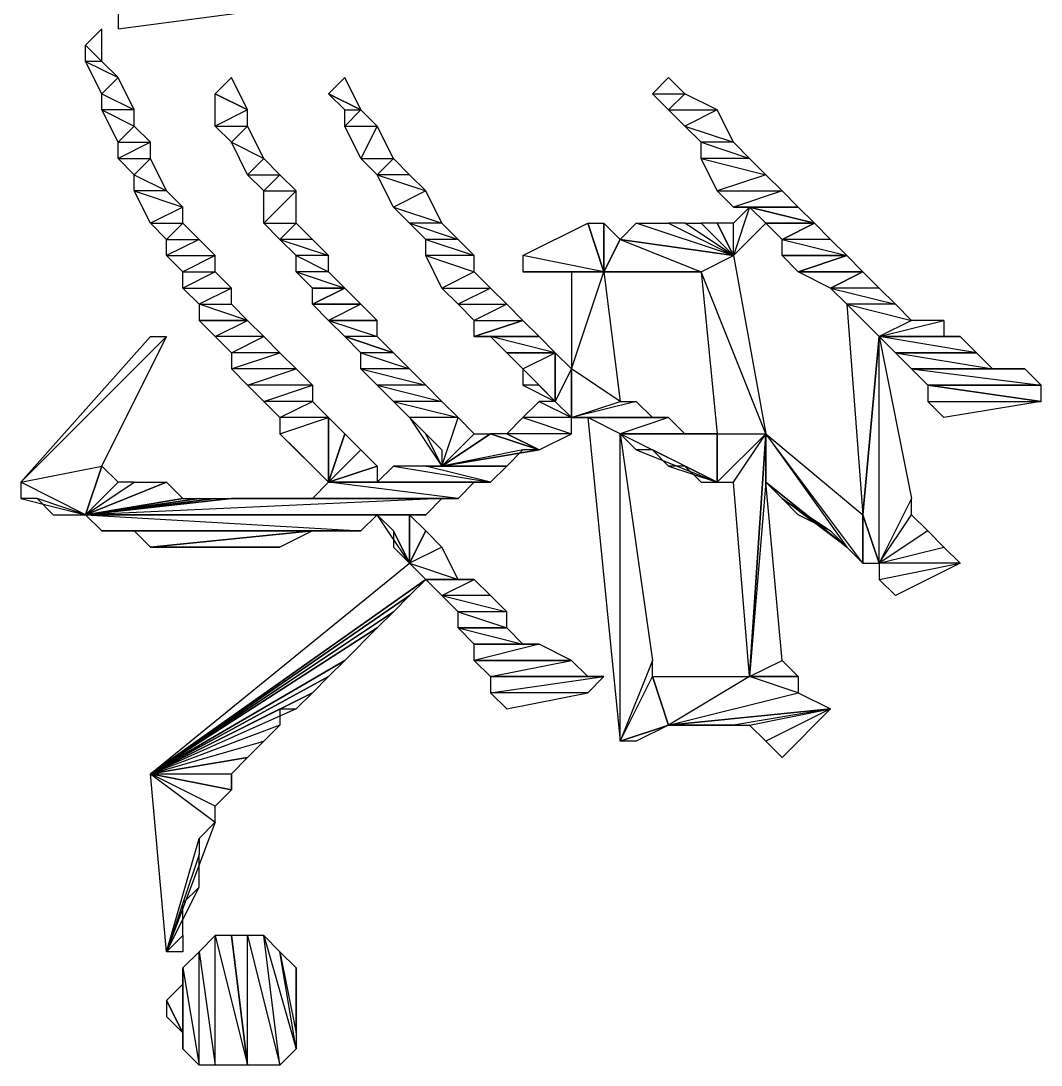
# Model space of a CAD drawing. Extents: x 0 to 7.8, y 0 to 11.
# Drawn here: x 1.825 to 1.9825, y 7.0525 to 7.2137 of the extents above; entities that cross this region are included whole.
import ezdxf

# ---------------------------------------------------------------- set-up
doc = ezdxf.new("R2010")
doc.units = 0
doc.header["$MEASUREMENT"] = 0
doc.linetypes.add('AUSGEZOGEN', pattern=[0])
doc.layers.get('0').update_dxf_attribs({"linetype": 'AUSGEZOGEN'})

msp = doc.modelspace()

# ---------------------------------------------------------------- linework, layer by layer
for points in [[(1.8775, 7.2175), (1.84, 7.215), (1.84, 7.215), (1.84, 7.2125), (1.8775, 7.2175), (1.8775, 7.2175)], [(1.8375, 7.2125), (1.835, 7.21), (1.835, 7.21), (1.8375, 7.2075), (1.8375, 7.2125)], [(1.835, 7.21), (1.8375, 7.2075), (1.8375, 7.2075), (1.835, 7.2075), (1.835, 7.21)], [(1.8375, 7.2075), (1.835, 7.2075), (1.835, 7.2075), (1.84, 7.205), (1.8375, 7.2075)], [(1.835, 7.2075), (1.84, 7.205), (1.84, 7.205), (1.8375, 7.2025), (1.835, 7.2075)], [(1.84, 7.205), (1.8375, 7.2025), (1.8375, 7.2025), (1.8425, 7.2), (1.84, 7.205)], [(1.8575, 7.205), (1.855, 7.2025), (1.855, 7.2025), (1.86, 7.2), (1.8575, 7.205), (1.8575, 7.205)], [(1.875, 7.205), (1.8725, 7.2025), (1.8725, 7.2025), (1.8775, 7.2), (1.875, 7.205), (1.875, 7.205)], [(1.925, 7.205), (1.9225, 7.2025), (1.9225, 7.2025), (1.9275, 7.2025), (1.925, 7.205)], [(1.8375, 7.2025), (1.8425, 7.2), (1.8425, 7.2), (1.8375, 7.2), (1.8375, 7.2025)], [(1.855, 7.2025), (1.855, 7.2025), (1.855, 7.2025), (1.86, 7.2), (1.855, 7.2025)], [(1.855, 7.2025), (1.86, 7.2), (1.86, 7.2), (1.855, 7.1975), (1.855, 7.2025)], [(1.8725, 7.2025), (1.875, 7.2), (1.875, 7.2), (1.8775, 7.2), (1.8725, 7.2025)], [(1.9225, 7.2025), (1.9275, 7.2025), (1.9275, 7.2025), (1.925, 7.2), (1.9225, 7.2025)], [(1.9275, 7.2025), (1.925, 7.2), (1.925, 7.2), (1.9325, 7.2), (1.9275, 7.2025)], [(1.8425, 7.2), (1.8375, 7.2), (1.8375, 7.2), (1.8425, 7.1975), (1.8425, 7.2)], [(1.8375, 7.2), (1.8425, 7.1975), (1.8425, 7.1975), (1.84, 7.195), (1.8375, 7.2)], [(1.86, 7.2), (1.855, 7.1975), (1.855, 7.1975), (1.86, 7.1975), (1.86, 7.2)], [(1.875, 7.2), (1.8775, 7.2), (1.8775, 7.2), (1.875, 7.1975), (1.875, 7.2)], [(1.8775, 7.2), (1.875, 7.1975), (1.875, 7.1975), (1.88, 7.1975), (1.8775, 7.2)], [(1.925, 7.2), (1.9325, 7.2), (1.9325, 7.2), (1.9275, 7.1975), (1.925, 7.2)], [(1.9325, 7.2), (1.9275, 7.1975), (1.9275, 7.1975), (1.935, 7.195), (1.9325, 7.2)], [(1.8425, 7.1975), (1.84, 7.195), (1.84, 7.195), (1.845, 7.195), (1.8425, 7.1975)], [(1.855, 7.1975), (1.86, 7.1975), (1.86, 7.1975), (1.8575, 7.195), (1.855, 7.1975)], [(1.86, 7.1975), (1.8575, 7.195), (1.8575, 7.195), (1.8625, 7.1925), (1.86, 7.1975)], [(1.875, 7.1975), (1.88, 7.1975), (1.88, 7.1975), (1.8775, 7.1925), (1.875, 7.1975)], [(1.88, 7.1975), (1.8775, 7.1925), (1.8775, 7.1925), (1.8825, 7.1925), (1.88, 7.1975)], [(1.9275, 7.1975), (1.935, 7.195), (1.935, 7.195), (1.93, 7.195), (1.9275, 7.1975)], [(1.84, 7.195), (1.845, 7.195), (1.845, 7.195), (1.84, 7.1925), (1.84, 7.195)], [(1.845, 7.195), (1.84, 7.1925), (1.84, 7.1925), (1.845, 7.1925), (1.845, 7.195)], [(1.8575, 7.195), (1.8625, 7.1925), (1.8625, 7.1925), (1.86, 7.19), (1.8575, 7.195)], [(1.935, 7.195), (1.93, 7.195), (1.93, 7.195), (1.9375, 7.1925), (1.935, 7.195)], [(1.93, 7.195), (1.9375, 7.1925), (1.9375, 7.1925), (1.93, 7.1925), (1.93, 7.195)], [(1.84, 7.1925), (1.845, 7.1925), (1.845, 7.1925), (1.8425, 7.19), (1.84, 7.1925)], [(1.845, 7.1925), (1.8425, 7.19), (1.8425, 7.19), (1.8475, 7.1875), (1.845, 7.1925)], [(1.8625, 7.1925), (1.86, 7.19), (1.86, 7.19), (1.865, 7.19), (1.8625, 7.1925)], [(1.8775, 7.1925), (1.8825, 7.1925), (1.8825, 7.1925), (1.88, 7.19), (1.8775, 7.1925), (1.8775, 7.1925)], [(1.8825, 7.1925), (1.885, 7.19), (1.885, 7.19), (1.88, 7.19), (1.8825, 7.1925)], [(1.9375, 7.1925), (1.93, 7.1925), (1.93, 7.1925), (1.94, 7.19), (1.9375, 7.1925)], [(1.93, 7.1925), (1.94, 7.19), (1.94, 7.19), (1.9325, 7.1875), (1.93, 7.1925)], [(1.8425, 7.19), (1.8475, 7.1875), (1.8475, 7.1875), (1.8425, 7.1875), (1.8425, 7.19)], [(1.86, 7.19), (1.865, 7.19), (1.865, 7.19), (1.8625, 7.1875), (1.86, 7.19)], [(1.865, 7.19), (1.8625, 7.1875), (1.8625, 7.1875), (1.8675, 7.1875), (1.865, 7.19)], [(1.885, 7.19), (1.88, 7.19), (1.88, 7.19), (1.8875, 7.1875), (1.885, 7.19)], [(1.88, 7.19), (1.8875, 7.1875), (1.8875, 7.1875), (1.8825, 7.185), (1.88, 7.19)], [(1.94, 7.19), (1.9325, 7.1875), (1.9325, 7.1875), (1.9425, 7.1875), (1.94, 7.19)], [(1.8475, 7.1875), (1.8425, 7.1875), (1.8425, 7.1875), (1.85, 7.185), (1.8475, 7.1875)], [(1.8425, 7.1875), (1.85, 7.185), (1.85, 7.185), (1.845, 7.1825), (1.8425, 7.1875)], [(1.8625, 7.1875), (1.8675, 7.1875), (1.8675, 7.1875), (1.8625, 7.1825), (1.8625, 7.1875)], [(1.8675, 7.1875), (1.8625, 7.1825), (1.8625, 7.1825), (1.8675, 7.1825), (1.8675, 7.1875)], [(1.8875, 7.1875), (1.8825, 7.185), (1.8825, 7.185), (1.89, 7.1825), (1.8875, 7.1875)], [(1.9325, 7.1875), (1.9425, 7.1875), (1.9425, 7.1875), (1.935, 7.185), (1.9325, 7.1875)], [(1.9425, 7.1875), (1.935, 7.185), (1.935, 7.185), (1.945, 7.185), (1.9425, 7.1875)], [(1.85, 7.185), (1.845, 7.1825), (1.845, 7.1825), (1.85, 7.1825), (1.85, 7.185)], [(1.8825, 7.185), (1.89, 7.1825), (1.89, 7.1825), (1.885, 7.1825), (1.8825, 7.185)], [(1.94, 7.1825), (1.9375, 7.185), (1.9375, 7.185), (1.935, 7.1775), (1.94, 7.1825)], [(1.9375, 7.185), (1.935, 7.1775), (1.935, 7.1775), (1.935, 7.1825), (1.9375, 7.185), (1.9375, 7.185)], [(1.935, 7.185), (1.945, 7.185), (1.945, 7.185), (1.9375, 7.185), (1.935, 7.185)], [(1.9375, 7.185), (1.94, 7.1825), (1.94, 7.1825), (1.9475, 7.1825), (1.9375, 7.185)], [(1.945, 7.185), (1.9375, 7.185), (1.9375, 7.185), (1.9475, 7.1825), (1.945, 7.185), (1.945, 7.185)], [(1.845, 7.1825), (1.85, 7.1825), (1.85, 7.1825), (1.8475, 7.18), (1.845, 7.1825)], [(1.85, 7.1825), (1.8475, 7.18), (1.8475, 7.18), (1.8525, 7.18), (1.85, 7.1825)], [(1.8625, 7.1825), (1.8675, 7.1825), (1.8675, 7.1825), (1.865, 7.18), (1.8625, 7.1825), (1.8625, 7.1825)], [(1.8675, 7.1825), (1.87, 7.18), (1.87, 7.18), (1.865, 7.18), (1.8675, 7.1825)], [(1.89, 7.1825), (1.885, 7.1825), (1.885, 7.1825), (1.8925, 7.18), (1.89, 7.1825)], [(1.885, 7.1825), (1.8925, 7.18), (1.8925, 7.18), (1.8875, 7.18), (1.885, 7.1825)], [(1.915, 7.175), (1.9025, 7.1775), (1.9025, 7.1775), (1.9125, 7.1825), (1.915, 7.175), (1.915, 7.175)], [(1.9125, 7.1825), (1.915, 7.1825), (1.915, 7.1825), (1.915, 7.175), (1.9125, 7.1825), (1.9125, 7.1825)], [(1.915, 7.1825), (1.9175, 7.18), (1.9175, 7.18), (1.915, 7.175), (1.915, 7.1825), (1.915, 7.1825)], [(1.9175, 7.18), (1.935, 7.1775), (1.935, 7.1775), (1.92, 7.1825), (1.9175, 7.18)], [(1.935, 7.1775), (1.92, 7.1825), (1.92, 7.1825), (1.925, 7.1825), (1.935, 7.1775), (1.935, 7.1775)], [(1.925, 7.1825), (1.935, 7.1775), (1.935, 7.1775), (1.9275, 7.1825), (1.925, 7.1825)], [(1.935, 7.1775), (1.9275, 7.1825), (1.9275, 7.1825), (1.93, 7.1825), (1.935, 7.1775), (1.935, 7.1775)], [(1.9325, 7.1825), (1.93, 7.1825), (1.93, 7.1825), (1.935, 7.1775), (1.9325, 7.1825), (1.9325, 7.1825)], [(1.935, 7.1825), (1.9325, 7.1825), (1.9325, 7.1825), (1.935, 7.1775), (1.935, 7.1825), (1.935, 7.1825)], [(1.94, 7.1825), (1.94, 7.1825), (1.94, 7.1825), (1.9475, 7.1825), (1.94, 7.1825)], [(1.94, 7.1825), (1.9475, 7.1825), (1.9475, 7.1825), (1.9425, 7.18), (1.94, 7.1825), (1.94, 7.1825)], [(1.94, 7.1825), (1.9475, 7.1825), (1.9475, 7.1825), (1.9475, 7.1825), (1.94, 7.1825), (1.94, 7.1825)], [(1.9475, 7.1825), (1.95, 7.18), (1.95, 7.18), (1.9425, 7.18), (1.9475, 7.1825)], [(1.8475, 7.18), (1.8525, 7.18), (1.8525, 7.18), (1.8475, 7.1775), (1.8475, 7.18)], [(1.8525, 7.18), (1.8475, 7.1775), (1.8475, 7.1775), (1.855, 7.1775), (1.8525, 7.18)], [(1.87, 7.18), (1.865, 7.18), (1.865, 7.18), (1.8725, 7.1775), (1.87, 7.18)], [(1.865, 7.18), (1.8725, 7.1775), (1.8725, 7.1775), (1.8675, 7.1775), (1.865, 7.18)], [(1.8925, 7.18), (1.8875, 7.18), (1.8875, 7.18), (1.895, 7.1775), (1.8925, 7.18)], [(1.8875, 7.18), (1.895, 7.1775), (1.895, 7.1775), (1.8875, 7.1775), (1.8875, 7.18)], [(1.9175, 7.18), (1.93, 7.175), (1.93, 7.175), (1.915, 7.175), (1.9175, 7.18), (1.9175, 7.18)], [(1.93, 7.175), (1.935, 7.1775), (1.935, 7.1775), (1.9175, 7.18), (1.93, 7.175), (1.93, 7.175)], [(1.95, 7.18), (1.9425, 7.18), (1.9425, 7.18), (1.9525, 7.1775), (1.95, 7.18)], [(1.9425, 7.18), (1.9525, 7.1775), (1.9525, 7.1775), (1.9425, 7.1775), (1.9425, 7.18)], [(1.8475, 7.1775), (1.855, 7.1775), (1.855, 7.1775), (1.85, 7.175), (1.8475, 7.1775)], [(1.855, 7.1775), (1.85, 7.175), (1.85, 7.175), (1.855, 7.175), (1.855, 7.1775)], [(1.8725, 7.1775), (1.8675, 7.1775), (1.8675, 7.1775), (1.8725, 7.175), (1.8725, 7.1775)], [(1.8675, 7.1775), (1.8725, 7.175), (1.8725, 7.175), (1.8675, 7.175), (1.8675, 7.1775)], [(1.895, 7.1775), (1.8875, 7.1775), (1.8875, 7.1775), (1.895, 7.175), (1.895, 7.1775)], [(1.8875, 7.1775), (1.895, 7.175), (1.895, 7.175), (1.89, 7.1725), (1.8875, 7.1775)], [(1.9025, 7.175), (1.915, 7.175), (1.915, 7.175), (1.9025, 7.1775), (1.9025, 7.175)], [(1.94, 7.15), (1.93, 7.175), (1.93, 7.175), (1.935, 7.1775), (1.94, 7.15)], [(1.9525, 7.1775), (1.9425, 7.1775), (1.9425, 7.1775), (1.9525, 7.1775), (1.9525, 7.1775)], [(1.9425, 7.1775), (1.9525, 7.1775), (1.9525, 7.1775), (1.945, 7.175), (1.9425, 7.1775), (1.9425, 7.1775)], [(1.9525, 7.1775), (1.9525, 7.1775), (1.9525, 7.1775), (1.945, 7.175), (1.9525, 7.1775)], [(1.9525, 7.1775), (1.945, 7.175), (1.945, 7.175), (1.955, 7.175), (1.9525, 7.1775), (1.9525, 7.1775)], [(1.85, 7.175), (1.855, 7.175), (1.855, 7.175), (1.85, 7.1725), (1.85, 7.175)], [(1.855, 7.175), (1.85, 7.1725), (1.85, 7.1725), (1.8575, 7.1725), (1.855, 7.175)], [(1.8725, 7.175), (1.8675, 7.175), (1.8675, 7.175), (1.875, 7.1725), (1.8725, 7.175)], [(1.8675, 7.175), (1.875, 7.1725), (1.875, 7.1725), (1.87, 7.1725), (1.8675, 7.175)], [(1.895, 7.175), (1.89, 7.1725), (1.89, 7.1725), (1.8975, 7.1725), (1.895, 7.175)], [(1.915, 7.175), (1.905, 7.175), (1.905, 7.175), (1.9025, 7.175), (1.915, 7.175), (1.915, 7.175)], [(1.9075, 7.175), (1.915, 7.175), (1.915, 7.175), (1.905, 7.175), (1.9075, 7.175)], [(1.915, 7.175), (1.91, 7.175), (1.91, 7.175), (1.9075, 7.175), (1.915, 7.175), (1.915, 7.175)], [(1.9175, 7.155), (1.91, 7.16), (1.91, 7.16), (1.915, 7.175), (1.9175, 7.155)], [(1.91, 7.16), (1.915, 7.175), (1.915, 7.175), (1.91, 7.175), (1.91, 7.16)], [(1.9175, 7.175), (1.915, 7.175), (1.915, 7.175), (1.92, 7.175), (1.9175, 7.175)], [(1.915, 7.175), (1.92, 7.175), (1.92, 7.175), (1.925, 7.175), (1.915, 7.175), (1.915, 7.175)], [(1.925, 7.175), (1.915, 7.175), (1.915, 7.175), (1.9275, 7.175), (1.925, 7.175)], [(1.915, 7.175), (1.9275, 7.175), (1.9275, 7.175), (1.93, 7.175), (1.915, 7.175), (1.915, 7.175)], [(1.9325, 7.15), (1.94, 7.15), (1.94, 7.15), (1.93, 7.175), (1.9325, 7.15)], [(1.945, 7.175), (1.945, 7.175), (1.945, 7.175), (1.955, 7.175), (1.945, 7.175)], [(1.945, 7.175), (1.955, 7.175), (1.955, 7.175), (1.95, 7.1725), (1.945, 7.175), (1.945, 7.175)], [(1.955, 7.175), (1.9575, 7.1725), (1.9575, 7.1725), (1.95, 7.1725), (1.955, 7.175)], [(1.85, 7.1725), (1.8575, 7.1725), (1.8575, 7.1725), (1.8525, 7.17), (1.85, 7.1725), (1.85, 7.1725)], [(1.8525, 7.17), (1.8575, 7.17), (1.8575, 7.17), (1.8575, 7.1725), (1.8525, 7.17), (1.8525, 7.17)], [(1.875, 7.1725), (1.8775, 7.17), (1.8775, 7.17), (1.87, 7.17), (1.875, 7.1725)], [(1.875, 7.1725), (1.87, 7.1725), (1.87, 7.1725), (1.875, 7.1725), (1.875, 7.1725)], [(1.87, 7.1725), (1.875, 7.1725), (1.875, 7.1725), (1.87, 7.17), (1.87, 7.1725), (1.87, 7.1725)], [(1.89, 7.1725), (1.8975, 7.1725), (1.8975, 7.1725), (1.8925, 7.17), (1.89, 7.1725)], [(1.8975, 7.1725), (1.8925, 7.17), (1.8925, 7.17), (1.9, 7.17), (1.8975, 7.1725)], [(1.9575, 7.1725), (1.95, 7.1725), (1.95, 7.1725), (1.96, 7.17), (1.9575, 7.1725)], [(1.95, 7.1725), (1.96, 7.17), (1.96, 7.17), (1.9525, 7.17), (1.95, 7.1725)], [(1.8525, 7.1675), (1.86, 7.1675), (1.86, 7.1675), (1.8525, 7.17), (1.8525, 7.1675)], [(1.86, 7.1675), (1.8525, 7.17), (1.8525, 7.17), (1.8575, 7.17), (1.86, 7.1675)], [(1.8775, 7.17), (1.87, 7.17), (1.87, 7.17), (1.8775, 7.17), (1.8775, 7.17)], [(1.87, 7.17), (1.8775, 7.17), (1.8775, 7.17), (1.8725, 7.1675), (1.87, 7.17)], [(1.8775, 7.17), (1.8725, 7.1675), (1.8725, 7.1675), (1.88, 7.1675), (1.8775, 7.17)], [(1.8925, 7.17), (1.9, 7.17), (1.9, 7.17), (1.895, 7.1675), (1.8925, 7.17)], [(1.9, 7.17), (1.895, 7.1675), (1.895, 7.1675), (1.9025, 7.1675), (1.9, 7.17)], [(1.9625, 7.1675), (1.9575, 7.165), (1.9575, 7.165), (1.9525, 7.17), (1.9625, 7.1675)], [(1.9575, 7.165), (1.9525, 7.17), (1.9525, 7.17), (1.955, 7.1375), (1.9575, 7.165), (1.9575, 7.165)], [(1.96, 7.17), (1.9525, 7.17), (1.9525, 7.17), (1.9625, 7.1675), (1.96, 7.17), (1.96, 7.17)], [(1.855, 7.165), (1.86, 7.1675), (1.86, 7.1675), (1.8525, 7.1675), (1.855, 7.165)], [(1.86, 7.1675), (1.8525, 7.1675), (1.8525, 7.1675), (1.86, 7.1675), (1.86, 7.1675)], [(1.8625, 7.165), (1.855, 7.165), (1.855, 7.165), (1.86, 7.1675), (1.8625, 7.165)], [(1.8725, 7.1675), (1.88, 7.1675), (1.88, 7.1675), (1.8725, 7.1675), (1.8725, 7.1675)], [(1.88, 7.1675), (1.8725, 7.1675), (1.8725, 7.1675), (1.88, 7.165), (1.88, 7.1675)], [(1.8725, 7.1675), (1.88, 7.165), (1.88, 7.165), (1.875, 7.165), (1.8725, 7.1675)], [(1.905, 7.165), (1.895, 7.165), (1.895, 7.165), (1.9025, 7.1675), (1.905, 7.165)], [(1.895, 7.165), (1.9025, 7.1675), (1.9025, 7.1675), (1.9025, 7.1675), (1.895, 7.165), (1.895, 7.165)], [(1.895, 7.1675), (1.9025, 7.1675), (1.9025, 7.1675), (1.895, 7.165), (1.895, 7.1675), (1.895, 7.1675)], [(1.9675, 7.165), (1.9575, 7.165), (1.9575, 7.165), (1.9675, 7.1675), (1.9675, 7.165)], [(1.9575, 7.165), (1.9675, 7.1675), (1.9675, 7.1675), (1.9625, 7.1675), (1.9575, 7.165), (1.9575, 7.165)], [(1.825, 7.1425), (1.8375, 7.145), (1.8375, 7.145), (1.8475, 7.165), (1.825, 7.1425), (1.825, 7.1425)], [(1.845, 7.165), (1.8475, 7.165), (1.8475, 7.165), (1.825, 7.1425), (1.845, 7.165), (1.845, 7.165)], [(1.8575, 7.1625), (1.8625, 7.165), (1.8625, 7.165), (1.855, 7.165), (1.8575, 7.1625)], [(1.865, 7.1625), (1.8575, 7.1625), (1.8575, 7.1625), (1.8625, 7.165), (1.865, 7.1625)], [(1.875, 7.165), (1.875, 7.165), (1.875, 7.165), (1.8825, 7.1625), (1.875, 7.165)], [(1.875, 7.165), (1.8825, 7.1625), (1.8825, 7.1625), (1.8775, 7.1625), (1.875, 7.165)], [(1.88, 7.165), (1.875, 7.165), (1.875, 7.165), (1.8825, 7.1625), (1.88, 7.165), (1.88, 7.165)], [(1.8975, 7.165), (1.905, 7.165), (1.905, 7.165), (1.895, 7.165), (1.8975, 7.165)], [(1.9, 7.1625), (1.9075, 7.1625), (1.9075, 7.1625), (1.8975, 7.165), (1.9, 7.1625)], [(1.9075, 7.1625), (1.8975, 7.165), (1.8975, 7.165), (1.905, 7.165), (1.9075, 7.1625)], [(1.9575, 7.165), (1.955, 7.1375), (1.955, 7.1375), (1.9575, 7.13), (1.9575, 7.165), (1.9575, 7.165)], [(1.9575, 7.165), (1.9625, 7.14), (1.9625, 7.14), (1.9575, 7.13), (1.9575, 7.165), (1.9575, 7.165)], [(1.96, 7.1625), (1.9725, 7.1625), (1.9725, 7.1625), (1.9575, 7.165), (1.96, 7.1625)], [(1.9725, 7.1625), (1.9575, 7.165), (1.9575, 7.165), (1.97, 7.165), (1.9725, 7.1625)], [(1.9575, 7.165), (1.97, 7.165), (1.97, 7.165), (1.9675, 7.165), (1.9575, 7.165), (1.9575, 7.165)], [(1.8675, 7.16), (1.8575, 7.16), (1.8575, 7.16), (1.865, 7.1625), (1.8675, 7.16)], [(1.8575, 7.16), (1.865, 7.1625), (1.865, 7.1625), (1.8575, 7.1625), (1.8575, 7.16)], [(1.8825, 7.1625), (1.8775, 7.1625), (1.8775, 7.1625), (1.885, 7.16), (1.8825, 7.1625)], [(1.8775, 7.1625), (1.885, 7.16), (1.885, 7.16), (1.8775, 7.16), (1.8775, 7.1625)], [(1.9025, 7.16), (1.9075, 7.1625), (1.9075, 7.1625), (1.9, 7.1625), (1.9025, 7.16)], [(1.9075, 7.1625), (1.9, 7.1625), (1.9, 7.1625), (1.9075, 7.1625), (1.9075, 7.1625)], [(1.9075, 7.155), (1.9025, 7.16), (1.9025, 7.16), (1.9075, 7.1625), (1.9075, 7.155)], [(1.9075, 7.1625), (1.91, 7.16), (1.91, 7.16), (1.9075, 7.155), (1.9075, 7.1625), (1.9075, 7.1625)], [(1.96, 7.1625), (1.9725, 7.1625), (1.9725, 7.1625), (1.96, 7.1625), (1.96, 7.1625)], [(1.9725, 7.1625), (1.96, 7.1625), (1.96, 7.1625), (1.975, 7.16), (1.9725, 7.1625)], [(1.96, 7.1625), (1.975, 7.16), (1.975, 7.16), (1.9625, 7.16), (1.96, 7.1625), (1.96, 7.1625)], [(1.86, 7.1575), (1.8675, 7.16), (1.8675, 7.16), (1.8575, 7.16), (1.86, 7.1575)], [(1.87, 7.1575), (1.86, 7.1575), (1.86, 7.1575), (1.8675, 7.16), (1.87, 7.1575)], [(1.885, 7.16), (1.8775, 7.16), (1.8775, 7.16), (1.8875, 7.1575), (1.885, 7.16)], [(1.8775, 7.16), (1.8875, 7.1575), (1.8875, 7.1575), (1.88, 7.1575), (1.8775, 7.16)], [(1.9025, 7.1575), (1.9075, 7.155), (1.9075, 7.155), (1.9025, 7.16), (1.9025, 7.1575)], [(1.91, 7.16), (1.91, 7.16), (1.91, 7.16), (1.9075, 7.155), (1.91, 7.16)], [(1.91, 7.16), (1.9075, 7.155), (1.9075, 7.155), (1.91, 7.1525), (1.91, 7.16), (1.91, 7.16)], [(1.91, 7.1525), (1.9175, 7.155), (1.9175, 7.155), (1.91, 7.16), (1.91, 7.1525)], [(1.975, 7.16), (1.98, 7.16), (1.98, 7.16), (1.9625, 7.16), (1.975, 7.16)], [(1.98, 7.16), (1.9625, 7.16), (1.9625, 7.16), (1.9825, 7.1575), (1.98, 7.16)], [(1.9625, 7.16), (1.9825, 7.1575), (1.9825, 7.1575), (1.965, 7.1575), (1.9625, 7.16), (1.9625, 7.16)], [(1.8625, 7.155), (1.87, 7.1575), (1.87, 7.1575), (1.86, 7.1575), (1.8625, 7.155)], [(1.87, 7.155), (1.8625, 7.155), (1.8625, 7.155), (1.87, 7.1575), (1.87, 7.155)], [(1.8875, 7.1575), (1.88, 7.1575), (1.88, 7.1575), (1.89, 7.155), (1.8875, 7.1575)], [(1.88, 7.1575), (1.89, 7.155), (1.89, 7.155), (1.8825, 7.155), (1.88, 7.1575)], [(1.9075, 7.155), (1.905, 7.1575), (1.905, 7.1575), (1.9025, 7.1575), (1.9075, 7.155), (1.9075, 7.155)], [(1.9075, 7.155), (1.9075, 7.155), (1.9075, 7.155), (1.905, 7.1575), (1.9075, 7.155)], [(1.965, 7.1575), (1.965, 7.155), (1.965, 7.155), (1.9825, 7.155), (1.965, 7.1575)], [(1.9825, 7.1575), (1.9825, 7.1575), (1.9825, 7.1575), (1.965, 7.1575), (1.9825, 7.1575)], [(1.9825, 7.1575), (1.965, 7.1575), (1.965, 7.1575), (1.9825, 7.155), (1.9825, 7.1575)], [(1.965, 7.1575), (1.9825, 7.155), (1.9825, 7.155), (1.965, 7.1575), (1.965, 7.1575), (1.965, 7.1575)], [(1.865, 7.1525), (1.87, 7.155), (1.87, 7.155), (1.8625, 7.155), (1.865, 7.1525)], [(1.8725, 7.1525), (1.865, 7.1525), (1.865, 7.1525), (1.87, 7.155), (1.8725, 7.1525)], [(1.89, 7.155), (1.8825, 7.155), (1.8825, 7.155), (1.8925, 7.1525), (1.89, 7.155)], [(1.8825, 7.155), (1.8925, 7.1525), (1.8925, 7.1525), (1.885, 7.1525), (1.8825, 7.155)], [(1.905, 7.155), (1.91, 7.1525), (1.91, 7.1525), (1.9025, 7.1525), (1.905, 7.155), (1.905, 7.155)], [(1.9075, 7.155), (1.905, 7.155), (1.905, 7.155), (1.91, 7.1525), (1.9075, 7.155)], [(1.91, 7.1525), (1.9225, 7.1525), (1.9225, 7.1525), (1.92, 7.155), (1.91, 7.1525), (1.91, 7.1525)], [(1.92, 7.155), (1.91, 7.1525), (1.91, 7.1525), (1.9175, 7.155), (1.92, 7.155)], [(1.965, 7.155), (1.9825, 7.155), (1.9825, 7.155), (1.9675, 7.1525), (1.965, 7.155), (1.965, 7.155)], [(1.8725, 7.1425), (1.865, 7.15), (1.865, 7.15), (1.8725, 7.1525), (1.8725, 7.1425)], [(1.865, 7.15), (1.8725, 7.1525), (1.8725, 7.1525), (1.865, 7.1525), (1.865, 7.15)], [(1.8725, 7.1525), (1.875, 7.15), (1.875, 7.15), (1.8725, 7.1425), (1.8725, 7.1525), (1.8725, 7.1525)], [(1.89, 7.145), (1.8875, 7.15), (1.8875, 7.15), (1.885, 7.1525), (1.89, 7.145), (1.89, 7.145)], [(1.8925, 7.1525), (1.885, 7.1525), (1.885, 7.1525), (1.89, 7.145), (1.8925, 7.1525), (1.8925, 7.1525)], [(1.8925, 7.1525), (1.895, 7.15), (1.895, 7.15), (1.89, 7.145), (1.8925, 7.1525), (1.8925, 7.1525)], [(1.9025, 7.1525), (1.91, 7.15), (1.91, 7.15), (1.9, 7.15), (1.9025, 7.1525), (1.9025, 7.1525)], [(1.91, 7.1525), (1.9025, 7.1525), (1.9025, 7.1525), (1.91, 7.15), (1.91, 7.1525)], [(1.9125, 7.1525), (1.925, 7.1525), (1.925, 7.1525), (1.91, 7.1525), (1.9125, 7.1525)], [(1.925, 7.1525), (1.91, 7.1525), (1.91, 7.1525), (1.9225, 7.1525), (1.925, 7.1525)], [(1.925, 7.1525), (1.9175, 7.15), (1.9175, 7.15), (1.9125, 7.1525), (1.925, 7.1525)], [(1.9175, 7.15), (1.9125, 7.1525), (1.9125, 7.1525), (1.9175, 7.1025), (1.9175, 7.15), (1.9175, 7.15)], [(1.9175, 7.15), (1.9275, 7.15), (1.9275, 7.15), (1.925, 7.1525), (1.9175, 7.15), (1.9175, 7.15)], [(1.8675, 7.1475), (1.8725, 7.1425), (1.8725, 7.1425), (1.865, 7.15), (1.8675, 7.1475)], [(1.875, 7.15), (1.8775, 7.1475), (1.8775, 7.1475), (1.8725, 7.1425), (1.875, 7.15), (1.875, 7.15)], [(1.89, 7.1475), (1.89, 7.145), (1.89, 7.145), (1.8875, 7.15), (1.89, 7.1475)], [(1.8975, 7.15), (1.905, 7.1475), (1.905, 7.1475), (1.89, 7.145), (1.8975, 7.15), (1.8975, 7.15)], [(1.895, 7.15), (1.8975, 7.15), (1.8975, 7.15), (1.89, 7.145), (1.895, 7.15), (1.895, 7.15)], [(1.8975, 7.15), (1.8975, 7.15), (1.8975, 7.15), (1.905, 7.1475), (1.8975, 7.15)], [(1.9, 7.15), (1.8975, 7.15), (1.8975, 7.15), (1.905, 7.1475), (1.9, 7.15), (1.9, 7.15)], [(1.91, 7.15), (1.9, 7.15), (1.9, 7.15), (1.905, 7.1475), (1.91, 7.15), (1.91, 7.15)], [(1.9175, 7.15), (1.9225, 7.115), (1.9225, 7.115), (1.9175, 7.1025), (1.9175, 7.15), (1.9175, 7.15)], [(1.92, 7.1475), (1.9325, 7.1425), (1.9325, 7.1425), (1.9175, 7.15), (1.92, 7.1475)], [(1.9325, 7.1425), (1.9175, 7.15), (1.9175, 7.15), (1.9325, 7.15), (1.9325, 7.1425)], [(1.9175, 7.15), (1.9325, 7.15), (1.9325, 7.15), (1.9325, 7.15), (1.9175, 7.15), (1.9175, 7.15)], [(1.9325, 7.15), (1.9175, 7.15), (1.9175, 7.15), (1.9275, 7.15), (1.9325, 7.15)], [(1.9325, 7.1425), (1.935, 7.1425), (1.935, 7.1425), (1.94, 7.15), (1.9325, 7.1425)], [(1.9325, 7.15), (1.94, 7.15), (1.94, 7.15), (1.9325, 7.1425), (1.9325, 7.15), (1.9325, 7.15)], [(1.935, 7.1425), (1.94, 7.15), (1.94, 7.15), (1.9375, 7.1125), (1.935, 7.1425), (1.935, 7.1425)], [(1.94, 7.15), (1.94, 7.1425), (1.94, 7.1425), (1.9375, 7.1125), (1.94, 7.15), (1.94, 7.15)], [(1.955, 7.1375), (1.955, 7.13), (1.955, 7.13), (1.94, 7.15), (1.955, 7.1375)], [(1.955, 7.13), (1.94, 7.15), (1.94, 7.15), (1.9525, 7.1325), (1.955, 7.13)], [(1.94, 7.15), (1.9525, 7.1325), (1.9525, 7.1325), (1.94, 7.1425), (1.94, 7.15)], [(1.8725, 7.1425), (1.87, 7.145), (1.87, 7.145), (1.8675, 7.1475), (1.8725, 7.1425), (1.8725, 7.1425)], [(1.8775, 7.1475), (1.88, 7.145), (1.88, 7.145), (1.8725, 7.1425), (1.8775, 7.1475), (1.8775, 7.1475)], [(1.9025, 7.1475), (1.89, 7.145), (1.89, 7.145), (1.9, 7.145), (1.9025, 7.1475), (1.9025, 7.1475)], [(1.905, 7.1475), (1.9025, 7.1475), (1.9025, 7.1475), (1.89, 7.145), (1.905, 7.1475), (1.905, 7.1475)], [(1.9325, 7.1425), (1.9225, 7.1475), (1.9225, 7.1475), (1.92, 7.1475), (1.9325, 7.1425), (1.9325, 7.1425)], [(1.925, 7.145), (1.9325, 7.1425), (1.9325, 7.1425), (1.9225, 7.1475), (1.925, 7.145)], [(1.835, 7.1375), (1.825, 7.1425), (1.825, 7.1425), (1.8375, 7.145), (1.835, 7.1375)], [(1.8375, 7.145), (1.84, 7.1425), (1.84, 7.1425), (1.835, 7.1375), (1.8375, 7.145), (1.8375, 7.145)], [(1.8725, 7.1425), (1.8725, 7.1425), (1.8725, 7.1425), (1.87, 7.145), (1.8725, 7.1425)], [(1.88, 7.145), (1.88, 7.1425), (1.88, 7.1425), (1.8725, 7.1425), (1.88, 7.145), (1.88, 7.145)], [(1.8975, 7.1425), (1.88, 7.1425), (1.88, 7.1425), (1.8825, 7.145), (1.8975, 7.1425), (1.8975, 7.1425)], [(1.8825, 7.145), (1.8975, 7.1425), (1.8975, 7.1425), (1.8875, 7.145), (1.8825, 7.145)], [(1.8975, 7.1425), (1.8875, 7.145), (1.8875, 7.145), (1.9, 7.145), (1.8975, 7.1425)], [(1.8875, 7.145), (1.9, 7.145), (1.9, 7.145), (1.8875, 7.145), (1.8875, 7.145)], [(1.9, 7.145), (1.8875, 7.145), (1.8875, 7.145), (1.89, 7.145), (1.9, 7.145), (1.9, 7.145)], [(1.9325, 7.1425), (1.9275, 7.145), (1.9275, 7.145), (1.925, 7.145), (1.9325, 7.1425), (1.9325, 7.1425)], [(1.93, 7.1425), (1.9325, 7.1425), (1.9325, 7.1425), (1.9275, 7.145), (1.93, 7.1425)], [(1.825, 7.14), (1.835, 7.1375), (1.835, 7.1375), (1.825, 7.1425), (1.825, 7.14)], [(1.8475, 7.1425), (1.85, 7.14), (1.85, 7.14), (1.835, 7.1375), (1.8475, 7.1425), (1.8475, 7.1425)], [(1.8475, 7.1425), (1.835, 7.1375), (1.835, 7.1375), (1.8425, 7.1425), (1.8475, 7.1425)], [(1.835, 7.1375), (1.8425, 7.1425), (1.8425, 7.1425), (1.84, 7.1425), (1.835, 7.1375), (1.835, 7.1375)], [(1.87, 7.14), (1.8925, 7.14), (1.8925, 7.14), (1.8725, 7.1425), (1.87, 7.14)], [(1.8925, 7.14), (1.8725, 7.1425), (1.8725, 7.1425), (1.895, 7.1425), (1.8925, 7.14), (1.8925, 7.14)], [(1.895, 7.1425), (1.8725, 7.1425), (1.8725, 7.1425), (1.8975, 7.1425), (1.895, 7.1425)], [(1.8725, 7.1425), (1.8975, 7.1425), (1.8975, 7.1425), (1.88, 7.1425), (1.8725, 7.1425)], [(1.9375, 7.1125), (1.9425, 7.115), (1.9425, 7.115), (1.94, 7.1425), (1.9375, 7.1125), (1.9375, 7.1125)], [(1.9525, 7.1325), (1.94, 7.1425), (1.94, 7.1425), (1.9525, 7.1325), (1.9525, 7.1325)], [(1.94, 7.1425), (1.9525, 7.1325), (1.9525, 7.1325), (1.9425, 7.14), (1.94, 7.1425)], [(1.835, 7.1375), (1.8275, 7.14), (1.8275, 7.14), (1.825, 7.14), (1.835, 7.1375), (1.835, 7.1375)], [(1.83, 7.1375), (1.835, 7.1375), (1.835, 7.1375), (1.8275, 7.14), (1.83, 7.1375)], [(1.835, 7.1375), (1.8875, 7.1375), (1.8875, 7.1375), (1.89, 7.14), (1.835, 7.1375), (1.835, 7.1375)], [(1.8575, 7.14), (1.89, 7.14), (1.89, 7.14), (1.835, 7.1375), (1.8575, 7.14), (1.8575, 7.14)], [(1.855, 7.14), (1.8575, 7.14), (1.8575, 7.14), (1.835, 7.1375), (1.855, 7.14), (1.855, 7.14)], [(1.8525, 7.14), (1.855, 7.14), (1.855, 7.14), (1.835, 7.1375), (1.8525, 7.14), (1.8525, 7.14)], [(1.85, 7.14), (1.8525, 7.14), (1.8525, 7.14), (1.835, 7.1375), (1.85, 7.14), (1.85, 7.14)], [(1.8625, 7.14), (1.8575, 7.14), (1.8575, 7.14), (1.89, 7.14), (1.8625, 7.14)], [(1.8925, 7.14), (1.8625, 7.14), (1.8625, 7.14), (1.89, 7.14), (1.8925, 7.14), (1.8925, 7.14)], [(1.865, 7.14), (1.8925, 7.14), (1.8925, 7.14), (1.8625, 7.14), (1.865, 7.14), (1.865, 7.14)], [(1.8675, 7.14), (1.865, 7.14), (1.865, 7.14), (1.8925, 7.14), (1.8675, 7.14), (1.8675, 7.14)], [(1.87, 7.14), (1.8675, 7.14), (1.8675, 7.14), (1.8925, 7.14), (1.87, 7.14), (1.87, 7.14)], [(1.9525, 7.1325), (1.9425, 7.14), (1.9425, 7.14), (1.95, 7.135), (1.9525, 7.1325)], [(1.9425, 7.14), (1.95, 7.135), (1.95, 7.135), (1.945, 7.1375), (1.9425, 7.14), (1.9425, 7.14)], [(1.9575, 7.13), (1.9625, 7.1375), (1.9625, 7.1375), (1.9625, 7.14), (1.9575, 7.13), (1.9575, 7.13)], [(1.88, 7.1375), (1.835, 7.1375), (1.835, 7.1375), (1.8775, 7.135), (1.88, 7.1375)], [(1.835, 7.1375), (1.8775, 7.135), (1.8775, 7.135), (1.8375, 7.135), (1.835, 7.1375), (1.835, 7.1375)], [(1.88, 7.1375), (1.835, 7.1375), (1.835, 7.1375), (1.8875, 7.1375), (1.88, 7.1375)], [(1.8825, 7.135), (1.885, 7.13), (1.885, 7.13), (1.88, 7.1375), (1.8825, 7.135)], [(1.885, 7.13), (1.88, 7.1375), (1.88, 7.1375), (1.885, 7.1375), (1.885, 7.13)], [(1.88, 7.1375), (1.885, 7.1375), (1.885, 7.1375), (1.8875, 7.1375), (1.88, 7.1375), (1.88, 7.1375)], [(1.8875, 7.135), (1.885, 7.13), (1.885, 7.13), (1.885, 7.1375), (1.8875, 7.135)], [(1.885, 7.13), (1.885, 7.1375), (1.885, 7.1375), (1.885, 7.1375), (1.885, 7.13), (1.885, 7.13)], [(1.955, 7.13), (1.955, 7.1375), (1.955, 7.1375), (1.955, 7.13), (1.955, 7.13)], [(1.955, 7.1375), (1.955, 7.13), (1.955, 7.13), (1.9575, 7.13), (1.955, 7.1375), (1.955, 7.1375)], [(1.965, 7.135), (1.9575, 7.13), (1.9575, 7.13), (1.9625, 7.1375), (1.965, 7.135)], [(1.8775, 7.135), (1.8375, 7.135), (1.8375, 7.135), (1.875, 7.135), (1.8775, 7.135)], [(1.8375, 7.135), (1.875, 7.135), (1.875, 7.135), (1.84, 7.135), (1.8375, 7.135)], [(1.875, 7.135), (1.84, 7.135), (1.84, 7.135), (1.8725, 7.135), (1.875, 7.135)], [(1.84, 7.135), (1.8725, 7.135), (1.8725, 7.135), (1.8425, 7.135), (1.84, 7.135)], [(1.8725, 7.135), (1.8425, 7.135), (1.8425, 7.135), (1.87, 7.135), (1.8725, 7.135)], [(1.8425, 7.135), (1.87, 7.135), (1.87, 7.135), (1.845, 7.1325), (1.8425, 7.135)], [(1.87, 7.135), (1.865, 7.1325), (1.865, 7.1325), (1.845, 7.1325), (1.87, 7.135)], [(1.87, 7.135), (1.845, 7.1325), (1.845, 7.1325), (1.87, 7.135), (1.87, 7.135), (1.87, 7.135)], [(1.8825, 7.135), (1.8825, 7.1325), (1.8825, 7.1325), (1.885, 7.13), (1.8825, 7.135), (1.8825, 7.135)], [(1.8875, 7.135), (1.89, 7.1325), (1.89, 7.1325), (1.885, 7.13), (1.8875, 7.135)], [(1.9575, 7.13), (1.9675, 7.1325), (1.9675, 7.1325), (1.965, 7.135), (1.9575, 7.13), (1.9575, 7.13)], [(1.865, 7.1325), (1.845, 7.1325), (1.845, 7.1325), (1.8625, 7.1325), (1.865, 7.1325)], [(1.845, 7.1325), (1.8625, 7.1325), (1.8625, 7.1325), (1.85, 7.1325), (1.845, 7.1325)], [(1.85, 7.1325), (1.85, 7.1325), (1.85, 7.1325), (1.86, 7.1325), (1.85, 7.1325)], [(1.85, 7.1325), (1.86, 7.1325), (1.86, 7.1325), (1.8525, 7.1325), (1.85, 7.1325)], [(1.8625, 7.1325), (1.85, 7.1325), (1.85, 7.1325), (1.86, 7.1325), (1.8625, 7.1325), (1.8625, 7.1325)], [(1.86, 7.1325), (1.8525, 7.1325), (1.8525, 7.1325), (1.855, 7.1325), (1.86, 7.1325), (1.86, 7.1325)], [(1.89, 7.1325), (1.885, 7.13), (1.885, 7.13), (1.8925, 7.1275), (1.89, 7.1325), (1.89, 7.1325)], [(1.97, 7.13), (1.9575, 7.13), (1.9575, 7.13), (1.9675, 7.1325), (1.97, 7.13)], [(1.885, 7.13), (1.8875, 7.1275), (1.8875, 7.1275), (1.845, 7.0975), (1.885, 7.13), (1.885, 7.13)], [(1.885, 7.13), (1.8925, 7.1275), (1.8925, 7.1275), (1.8875, 7.1275), (1.885, 7.13)], [(1.9575, 7.13), (1.9575, 7.1275), (1.9575, 7.1275), (1.97, 7.13), (1.9575, 7.13)], [(1.9575, 7.1275), (1.97, 7.13), (1.97, 7.13), (1.96, 7.125), (1.9575, 7.1275), (1.9575, 7.1275)], [(1.8875, 7.1275), (1.885, 7.125), (1.885, 7.125), (1.845, 7.0975), (1.8875, 7.1275), (1.8875, 7.1275)], [(1.89, 7.125), (1.895, 7.1275), (1.895, 7.1275), (1.8875, 7.1275), (1.89, 7.125), (1.89, 7.125)], [(1.8925, 7.1275), (1.8875, 7.1275), (1.8875, 7.1275), (1.895, 7.1275), (1.8925, 7.1275)], [(1.8875, 7.1275), (1.895, 7.1275), (1.895, 7.1275), (1.8875, 7.1275), (1.8875, 7.1275), (1.8875, 7.1275)], [(1.8975, 7.125), (1.89, 7.125), (1.89, 7.125), (1.895, 7.1275), (1.8975, 7.125)], [(1.885, 7.125), (1.8825, 7.1225), (1.8825, 7.1225), (1.845, 7.0975), (1.885, 7.125), (1.885, 7.125)], [(1.8975, 7.125), (1.89, 7.125), (1.89, 7.125), (1.9, 7.1225), (1.8975, 7.125)], [(1.89, 7.125), (1.9, 7.1225), (1.9, 7.1225), (1.8925, 7.1225), (1.89, 7.125)], [(1.8825, 7.1225), (1.88, 7.12), (1.88, 7.12), (1.845, 7.0975), (1.8825, 7.1225), (1.8825, 7.1225)], [(1.8925, 7.1225), (1.9, 7.12), (1.9, 7.12), (1.8925, 7.12), (1.8925, 7.1225), (1.8925, 7.1225)], [(1.9, 7.1225), (1.8925, 7.1225), (1.8925, 7.1225), (1.9, 7.12), (1.9, 7.1225), (1.9, 7.1225)], [(1.88, 7.12), (1.875, 7.115), (1.875, 7.115), (1.845, 7.0975), (1.88, 7.12), (1.88, 7.12)], [(1.9, 7.12), (1.9, 7.12), (1.9, 7.12), (1.8925, 7.12), (1.9, 7.12)], [(1.9, 7.12), (1.8925, 7.12), (1.8925, 7.12), (1.9025, 7.1175), (1.9, 7.12)], [(1.8925, 7.12), (1.9025, 7.1175), (1.9025, 7.1175), (1.895, 7.1175), (1.8925, 7.12), (1.8925, 7.12)], [(1.9025, 7.1175), (1.895, 7.1175), (1.895, 7.1175), (1.905, 7.1175), (1.9025, 7.1175)], [(1.895, 7.1175), (1.905, 7.1175), (1.905, 7.1175), (1.895, 7.115), (1.895, 7.1175)], [(1.905, 7.1175), (1.895, 7.115), (1.895, 7.115), (1.91, 7.115), (1.905, 7.1175), (1.905, 7.1175)], [(1.875, 7.115), (1.8725, 7.1125), (1.8725, 7.1125), (1.845, 7.0975), (1.875, 7.115), (1.875, 7.115)], [(1.8975, 7.1125), (1.91, 7.115), (1.91, 7.115), (1.895, 7.115), (1.8975, 7.1125), (1.8975, 7.1125)], [(1.9125, 7.1125), (1.8975, 7.1125), (1.8975, 7.1125), (1.91, 7.115), (1.9125, 7.1125)], [(1.9175, 7.1025), (1.9225, 7.1125), (1.9225, 7.1125), (1.9225, 7.115), (1.9175, 7.1025), (1.9175, 7.1025)], [(1.945, 7.1125), (1.9375, 7.1125), (1.9375, 7.1125), (1.9425, 7.115), (1.945, 7.1125)], [(1.8725, 7.1125), (1.87, 7.11), (1.87, 7.11), (1.845, 7.0975), (1.8725, 7.1125), (1.8725, 7.1125)], [(1.9125, 7.11), (1.8975, 7.11), (1.8975, 7.11), (1.915, 7.1125), (1.9125, 7.11)], [(1.8975, 7.11), (1.915, 7.1125), (1.915, 7.1125), (1.8975, 7.1125), (1.8975, 7.11)], [(1.915, 7.1125), (1.8975, 7.1125), (1.8975, 7.1125), (1.9125, 7.1125), (1.915, 7.1125), (1.915, 7.1125)], [(1.925, 7.105), (1.9175, 7.1025), (1.9175, 7.1025), (1.9225, 7.1125), (1.925, 7.105)], [(1.9225, 7.1125), (1.9375, 7.1125), (1.9375, 7.1125), (1.925, 7.105), (1.9225, 7.1125), (1.9225, 7.1125)], [(1.925, 7.105), (1.945, 7.11), (1.945, 7.11), (1.9375, 7.1125), (1.925, 7.105)], [(1.945, 7.11), (1.9375, 7.1125), (1.9375, 7.1125), (1.945, 7.1125), (1.945, 7.11), (1.945, 7.11)], [(1.87, 7.11), (1.8675, 7.1075), (1.8675, 7.1075), (1.845, 7.0975), (1.87, 7.11), (1.87, 7.11)], [(1.9125, 7.11), (1.8975, 7.11), (1.8975, 7.11), (1.9, 7.1075), (1.9125, 7.11), (1.9125, 7.11)], [(1.95, 7.1075), (1.925, 7.105), (1.925, 7.105), (1.945, 7.11), (1.95, 7.1075)], [(1.865, 7.105), (1.845, 7.0975), (1.845, 7.0975), (1.865, 7.1075), (1.865, 7.105)], [(1.845, 7.0975), (1.865, 7.1075), (1.865, 7.1075), (1.8675, 7.1075), (1.845, 7.0975), (1.845, 7.0975)], [(1.935, 7.105), (1.925, 7.105), (1.925, 7.105), (1.95, 7.1075), (1.935, 7.105), (1.935, 7.105)], [(1.935, 7.105), (1.9375, 7.105), (1.9375, 7.105), (1.95, 7.1075), (1.935, 7.105)], [(1.9375, 7.105), (1.95, 7.1075), (1.95, 7.1075), (1.94, 7.1025), (1.9375, 7.105)], [(1.95, 7.1075), (1.94, 7.1025), (1.94, 7.1025), (1.9425, 7.1), (1.95, 7.1075), (1.95, 7.1075)], [(1.845, 7.0975), (1.8625, 7.1025), (1.8625, 7.1025), (1.865, 7.105), (1.845, 7.0975), (1.845, 7.0975)], [(1.92, 7.1025), (1.9175, 7.1025), (1.9175, 7.1025), (1.925, 7.105), (1.92, 7.1025)], [(1.9175, 7.1025), (1.925, 7.105), (1.925, 7.105), (1.925, 7.105), (1.9175, 7.1025), (1.9175, 7.1025)], [(1.9275, 7.105), (1.935, 7.105), (1.935, 7.105), (1.925, 7.105), (1.9275, 7.105)], [(1.935, 7.105), (1.9325, 7.105), (1.9325, 7.105), (1.9275, 7.105), (1.935, 7.105), (1.935, 7.105)], [(1.935, 7.105), (1.935, 7.105), (1.935, 7.105), (1.9325, 7.105), (1.935, 7.105)], [(1.86, 7.1), (1.845, 7.0975), (1.845, 7.0975), (1.8625, 7.1025), (1.86, 7.1)], [(1.86, 7.1), (1.86, 7.1), (1.86, 7.1), (1.845, 7.0975), (1.86, 7.1)], [(1.86, 7.1), (1.845, 7.0975), (1.845, 7.0975), (1.8575, 7.0975), (1.86, 7.1), (1.86, 7.1)], [(1.845, 7.0975), (1.8575, 7.0975), (1.8575, 7.0975), (1.8575, 7.095), (1.845, 7.0975)], [(1.8575, 7.095), (1.855, 7.0925), (1.855, 7.0925), (1.845, 7.0975), (1.8575, 7.095)], [(1.855, 7.0925), (1.845, 7.0975), (1.845, 7.0975), (1.855, 7.09), (1.855, 7.0925)], [(1.845, 7.0975), (1.855, 7.09), (1.855, 7.09), (1.8475, 7.07), (1.845, 7.0975), (1.845, 7.0975)], [(1.8575, 7.0975), (1.8575, 7.095), (1.8575, 7.095), (1.8575, 7.0975), (1.8575, 7.0975), (1.8575, 7.0975)], [(1.8475, 7.07), (1.8525, 7.0875), (1.8525, 7.0875), (1.855, 7.09), (1.8475, 7.07), (1.8475, 7.07)], [(1.8525, 7.085), (1.8475, 7.07), (1.8475, 7.07), (1.8525, 7.0875), (1.8525, 7.085)], [(1.8475, 7.07), (1.8525, 7.08), (1.8525, 7.08), (1.8525, 7.085), (1.8475, 7.07), (1.8475, 7.07)], [(1.85, 7.0775), (1.8475, 7.07), (1.8475, 7.07), (1.8525, 7.08), (1.85, 7.0775)], [(1.8475, 7.07), (1.85, 7.0725), (1.85, 7.0725), (1.85, 7.0775), (1.8475, 7.07), (1.8475, 7.07)], [(1.85, 7.07), (1.8475, 7.07), (1.8475, 7.07), (1.85, 7.0725), (1.85, 7.07)], [(1.8525, 7.07), (1.855, 7.0525), (1.855, 7.0525), (1.855, 7.0725), (1.8525, 7.07)], [(1.855, 7.0525), (1.855, 7.0725), (1.855, 7.0725), (1.86, 7.0525), (1.855, 7.0525)], [(1.855, 7.0725), (1.86, 7.0525), (1.86, 7.0525), (1.8575, 7.0725), (1.855, 7.0725)], [(1.86, 7.0525), (1.8575, 7.0725), (1.8575, 7.0725), (1.86, 7.0525), (1.86, 7.0525)], [(1.8575, 7.0725), (1.86, 7.0525), (1.86, 7.0525), (1.86, 7.0725), (1.8575, 7.0725)], [(1.86, 7.0525), (1.86, 7.0725), (1.86, 7.0725), (1.865, 7.0525), (1.86, 7.0525)], [(1.86, 7.0725), (1.865, 7.0525), (1.865, 7.0525), (1.8625, 7.0725), (1.86, 7.0725)], [(1.865, 7.0525), (1.8625, 7.0725), (1.8625, 7.0725), (1.8675, 7.055), (1.865, 7.0525)], [(1.8625, 7.0725), (1.8675, 7.055), (1.8675, 7.055), (1.865, 7.07), (1.8625, 7.0725)], [(1.85, 7.0675), (1.8525, 7.0525), (1.8525, 7.0525), (1.8525, 7.07), (1.85, 7.0675)], [(1.8525, 7.0525), (1.8525, 7.07), (1.8525, 7.07), (1.855, 7.0525), (1.8525, 7.0525)], [(1.8675, 7.055), (1.865, 7.07), (1.865, 7.07), (1.8675, 7.0575), (1.8675, 7.055)], [(1.865, 7.07), (1.8675, 7.0575), (1.8675, 7.0575), (1.8675, 7.0675), (1.865, 7.07)], [(1.85, 7.065), (1.85, 7.055), (1.85, 7.055), (1.85, 7.0675), (1.85, 7.065)], [(1.85, 7.055), (1.85, 7.0675), (1.85, 7.0675), (1.8525, 7.0525), (1.85, 7.055)], [(1.8675, 7.0575), (1.8675, 7.0675), (1.8675, 7.0675), (1.8675, 7.06), (1.8675, 7.0575)], [(1.8675, 7.0675), (1.8675, 7.06), (1.8675, 7.06), (1.8675, 7.0675), (1.8675, 7.0675)], [(1.8675, 7.06), (1.8675, 7.0675), (1.8675, 7.0675), (1.8675, 7.0625), (1.8675, 7.06), (1.8675, 7.06)], [(1.8475, 7.0625), (1.85, 7.0575), (1.85, 7.0575), (1.85, 7.065), (1.8475, 7.0625)], [(1.85, 7.0575), (1.85, 7.065), (1.85, 7.065), (1.85, 7.055), (1.85, 7.0575)], [(1.8475, 7.06), (1.85, 7.0575), (1.85, 7.0575), (1.8475, 7.0625), (1.8475, 7.06)], [(1.85, 7.0575), (1.8475, 7.0625), (1.8475, 7.0625), (1.85, 7.0575), (1.85, 7.0575)], [(1.85, 7.0575), (1.8475, 7.06), (1.8475, 7.06), (1.85, 7.0575), (1.85, 7.0575)]]:
    msp.add_lwpolyline(points)

doc.saveas('drawing.dxf')
